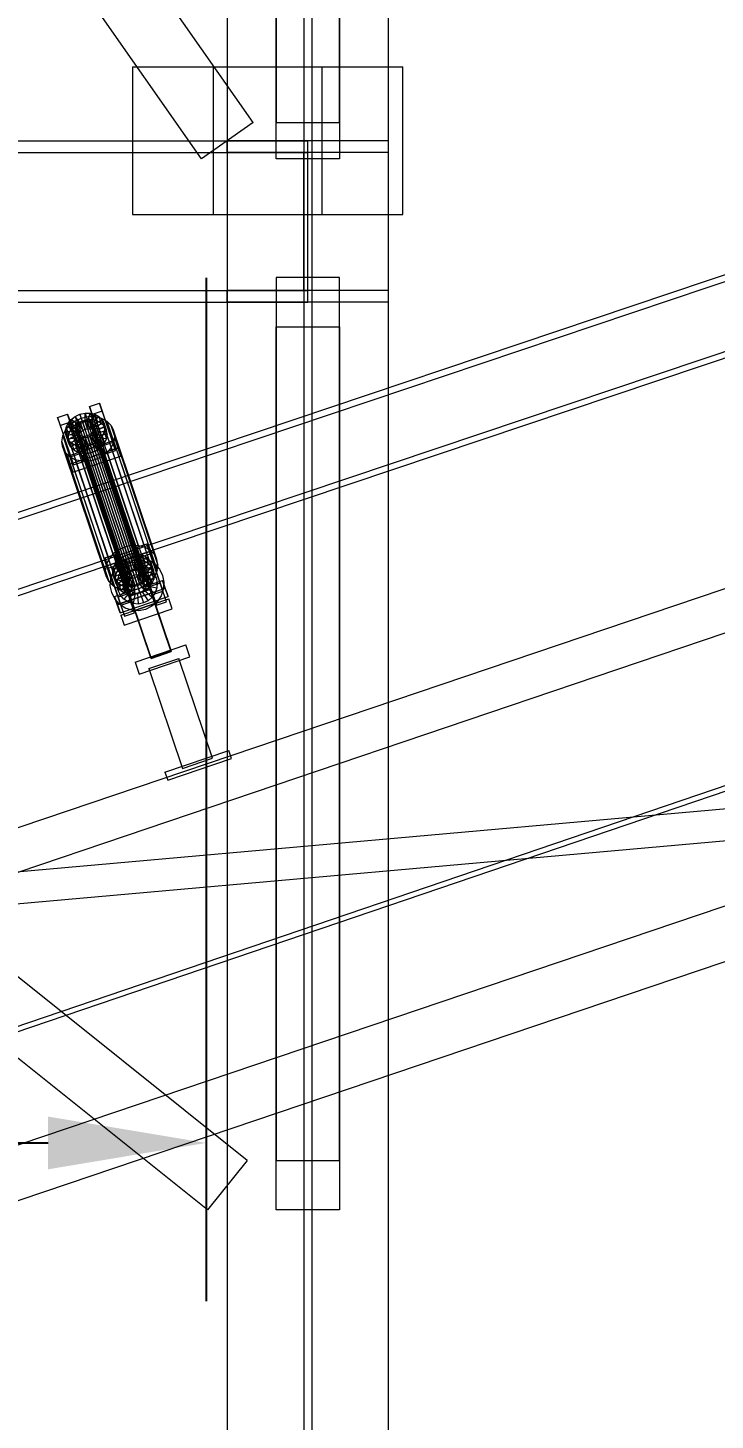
# Model space of a CAD drawing. Header units: millimetres. Extents: x -1970 to 34302, y -65268 to 6837.
# Drawn here: x 3630 to 4282, y 437 to 1757 of the extents above; entities that cross this region are included whole.
import ezdxf

# ---------------------------------------------------------------- set-up
doc = ezdxf.new("R2010")
doc.units = ezdxf.units.MM
for name, color, linetype, lineweight in [('COTAS_O', 1, 'Continuous', 0), ('COTAS_P', 1, 'Continuous', 0), ('lateral_C01', 7, 'Continuous', 0), ('lateral_tolva', 7, 'Continuous', 0)]:
    doc.layers.add(name, color=color, linetype=linetype, lineweight=lineweight)
doc.dimstyles.new('R19_100', dxfattribs={"dimtxt": 250, "dimasz": 150, "dimexe": 150, "dimexo": 80, "dimgap": 100, "dimtad": 1, "dimtih": 1, "dimtoh": 1, "dimdsep": 46, "dimcen": 0.09, "dimadec": 0, "dimazin": 0, "dimtfac": 1, "dimtdec": 4, "dimtofl": 0, "dimtmove": 0, "dimatfit": 3, "dimfxl": 1, "dimtolj": 1, "dimtzin": 0, "dimarcsym": 0})

# ---------------------------------------------------------------- blocks, each defined once
blk = doc.blocks.new('*D0')
at = {"layer": 'COTAS_P', "color": 0, "lineweight": -2, "transparency": 16777216}
for p, q in [((10918.9, 3565.8), (10608.3, 4484.8)), ((1803.3, 1350.6), (10514.3, 4294.7)), ((1923.7, 525.8), (1613.2, 1444.7))]:
    blk.add_line(p, q, dxfattribs=at)
at = {"layer": 'COTAS_P', "color": 0, "transparency": 16777216}
for points in [[(10506.3, 4318.3), (10522.3, 4271), (10656.4, 4342.7)], [(1795.3, 1374.3), (1811.3, 1327), (1661.2, 1302.6)]]:
    blk.add_solid(points, dxfattribs=at)
at = {"layer": 'Defpoints', "color": 0, "transparency": 16777216}
for p in [(10656.4, 4342.7), (10944.5, 3490.1), (1949.4, 450)]:
    blk.add_point(p, dxfattribs=at)
blk = doc.blocks.new('*D12')
at = {"layer": 'COTAS_O', "color": 0, "lineweight": -2, "transparency": 16777216}
for p, q in [((349.2, 1520), (349.2, 550)), ((3799.2, 1520), (3799.2, 550)), ((499.2, 700), (3649.2, 700))]:
    blk.add_line(p, q, dxfattribs=at)
at = {"layer": 'COTAS_O', "color": 0, "transparency": 16777216}
for points in [[(499.2, 725), (499.2, 675), (349.2, 700)], [(3649.2, 725), (3649.2, 675), (3799.2, 700)]]:
    blk.add_solid(points, dxfattribs=at)
at = {"layer": 'Defpoints', "color": 0, "transparency": 16777216}
for p in [(349.2, 1600), (3799.2, 1600), (3799.2, 700)]:
    blk.add_point(p, dxfattribs=at)

msp = doc.modelspace()

# ---------------------------------------------------------------- linework, layer by layer
at = {"layer": 'lateral_C01'}
for p, q in [((2012.494, 264.236), (11002.451, 3319.63)), ((2014.103, 259.502), (11004.06, 3314.896)), ((4630.585, 1636.992), (3701.638, 1324.805)), ((3703.55, 1319.118), (4632.496, 1631.305)), ((3723.564, 1259.562), (4652.511, 1571.749)), ((4654.422, 1566.061), (3725.476, 1253.875)), ((3688.606, 1397.966), (3698.079, 1401.168)), ((3698.079, 1401.168), (3700.637, 1393.556)), ((3710.699, 1363.929), (3698.079, 1401.168)), ((3658.29, 1387.72), (3667.764, 1390.922)), ((3660.848, 1380.108), (3658.29, 1387.72)), ((3658.29, 1387.72), (3670.91, 1350.481)), ((3667.764, 1390.922), (3670.322, 1383.31)), ((3680.384, 1353.683), (3667.764, 1390.922)), ((3671.088, 1385.78), (3674.93, 1388.72)), ((3674.659, 1384.287), (3680.66, 1387.063)), ((3674.93, 1388.72), (3679.419, 1390.797)), ((3679.922, 1382.055), (3674.93, 1388.72)), ((3674.93, 1388.72), (3677.123, 1382.196)), ((3679.419, 1390.797), (3684.248, 1391.869)), ((3682.048, 1383.039), (3679.419, 1390.797)), ((3679.419, 1390.797), (3681.612, 1384.273)), ((3680.66, 1387.063), (3687.115, 1388.496)), ((3680.66, 1387.063), (3721.771, 1264.732)), ((3684.336, 1383.547), (3684.248, 1391.869)), ((3684.248, 1391.869), (3689.088, 1391.864)), ((3684.248, 1391.869), (3686.44, 1385.345)), ((3686.628, 1383.544), (3689.088, 1391.864)), ((3687.115, 1388.496), (3693.586, 1388.489)), ((3687.115, 1388.496), (3728.227, 1266.165)), ((3691.164, 1390.354), (3688.606, 1397.966)), ((3688.606, 1397.966), (3701.226, 1360.727)), ((3688.77, 1383.031), (3693.61, 1390.781)), ((3689.088, 1391.864), (3693.61, 1390.781)), ((3689.088, 1391.864), (3691.281, 1385.339)), ((3690.615, 1382.043), (3697.505, 1388.695)), ((3700.637, 1393.556), (3691.164, 1390.354)), ((3703.784, 1353.115), (3691.164, 1390.354)), ((3693.586, 1388.489), (3699.631, 1387.042)), ((3693.586, 1388.489), (3734.697, 1266.158)), ((3693.61, 1390.781), (3697.505, 1388.695)), ((3693.61, 1390.781), (3695.803, 1384.257)), ((3697.505, 1388.695), (3700.508, 1385.748)), ((3697.505, 1388.695), (3699.698, 1382.171)), ((3699.631, 1387.042), (3704.838, 1384.253)), ((3699.631, 1387.042), (3740.742, 1264.71)), ((3700.637, 1393.556), (3713.257, 1356.317)), ((3670.322, 1383.31), (3660.848, 1380.108)), ((3673.468, 1342.87), (3660.848, 1380.108)), ((3663.16, 1370.167), (3665.601, 1375.541)), ((3665.601, 1375.541), (3669.523, 1380.357)), ((3665.601, 1375.541), (3706.712, 1253.209)), ((3665.735, 1373.996), (3666.328, 1378.158)), ((3675.566, 1375.08), (3665.735, 1373.996)), ((3665.735, 1373.996), (3667.928, 1367.471)), ((3666.415, 1369.973), (3665.735, 1373.996)), ((3666.328, 1378.158), (3668.154, 1382.178)), ((3675.847, 1377.052), (3666.328, 1378.158)), ((3666.328, 1378.158), (3668.521, 1371.634)), ((3675.888, 1373.175), (3666.415, 1369.973)), ((3668.154, 1382.178), (3671.088, 1385.78)), ((3676.712, 1378.956), (3668.154, 1382.178)), ((3668.154, 1382.178), (3670.347, 1375.654)), ((3670.347, 1375.654), (3668.521, 1371.634)), ((3669.523, 1380.357), (3674.659, 1384.287)), ((3669.523, 1380.357), (3710.634, 1258.025)), ((3670.322, 1383.31), (3682.942, 1346.071)), ((3673.281, 1379.256), (3670.347, 1375.654)), ((3670.347, 1375.654), (3678.905, 1372.432)), ((3678.102, 1380.663), (3671.088, 1385.78)), ((3671.088, 1385.78), (3673.281, 1379.256)), ((3677.123, 1382.196), (3673.281, 1379.256)), ((3673.281, 1379.256), (3680.295, 1374.138)), ((3674.659, 1384.287), (3715.771, 1261.955)), ((3675.201, 1376.168), (3675.482, 1378.14)), ((3675.523, 1374.262), (3675.201, 1376.168)), ((3675.201, 1376.168), (3722.89, 1234.263)), ((3675.482, 1378.14), (3676.347, 1380.044)), ((3675.482, 1378.14), (3723.171, 1236.235)), ((3676.426, 1372.553), (3675.523, 1374.262)), ((3675.523, 1374.262), (3723.212, 1232.358)), ((3675.847, 1377.052), (3675.566, 1375.08)), ((3677.759, 1368.556), (3675.566, 1375.08)), ((3675.566, 1375.08), (3675.888, 1373.175)), ((3676.712, 1378.956), (3675.847, 1377.052)), ((3678.04, 1370.528), (3675.847, 1377.052)), ((3678.081, 1366.651), (3675.888, 1373.175)), ((3675.888, 1373.175), (3676.791, 1371.466)), ((3676.347, 1380.044), (3677.737, 1381.75)), ((3676.347, 1380.044), (3724.036, 1238.139)), ((3678.102, 1380.663), (3676.712, 1378.956)), ((3678.905, 1372.432), (3676.712, 1378.956)), ((3681.612, 1384.273), (3677.123, 1382.196)), ((3677.123, 1382.196), (3682.115, 1375.531)), ((3677.737, 1381.75), (3679.557, 1383.142)), ((3677.737, 1381.75), (3725.426, 1239.846)), ((3679.922, 1382.055), (3678.102, 1380.663)), ((3680.295, 1374.138), (3678.102, 1380.663)), ((3678.905, 1372.432), (3680.295, 1374.138)), ((3679.557, 1383.142), (3681.683, 1384.126)), ((3679.557, 1383.142), (3727.246, 1241.238)), ((3682.048, 1383.039), (3679.922, 1382.055)), ((3682.115, 1375.531), (3679.922, 1382.055)), ((3680.295, 1374.138), (3682.115, 1375.531)), ((3686.44, 1385.345), (3681.612, 1384.273)), ((3681.612, 1384.273), (3684.241, 1376.514)), ((3681.683, 1384.126), (3683.97, 1384.634)), ((3681.683, 1384.126), (3729.372, 1242.222)), ((3684.336, 1383.547), (3682.048, 1383.039)), ((3684.241, 1376.514), (3682.048, 1383.039)), ((3682.115, 1375.531), (3684.241, 1376.514)), ((3683.97, 1384.634), (3686.263, 1384.632)), ((3683.97, 1384.634), (3731.659, 1242.73)), ((3684.241, 1376.514), (3686.528, 1377.022)), ((3686.628, 1383.544), (3684.336, 1383.547)), ((3686.528, 1377.022), (3684.336, 1383.547)), ((3686.263, 1384.632), (3688.405, 1384.119)), ((3686.263, 1384.632), (3733.952, 1242.727)), ((3691.281, 1385.339), (3686.44, 1385.345)), ((3686.44, 1385.345), (3686.528, 1377.022)), ((3686.528, 1377.022), (3688.821, 1377.02)), ((3688.77, 1383.031), (3686.628, 1383.544)), ((3688.821, 1377.02), (3686.628, 1383.544)), ((3688.405, 1384.119), (3690.25, 1383.131)), ((3688.405, 1384.119), (3736.094, 1242.214)), ((3690.615, 1382.043), (3688.77, 1383.031)), ((3690.963, 1376.507), (3688.77, 1383.031)), ((3691.281, 1385.339), (3688.821, 1377.02)), ((3688.821, 1377.02), (3690.963, 1376.507)), ((3690.25, 1383.131), (3691.672, 1381.734)), ((3690.25, 1383.131), (3737.939, 1241.226)), ((3691.751, 1374.244), (3690.361, 1372.538)), ((3692.038, 1380.647), (3690.615, 1382.043)), ((3692.808, 1375.519), (3690.615, 1382.043)), ((3690.727, 1371.45), (3692.117, 1373.157)), ((3695.803, 1384.257), (3690.963, 1376.507)), ((3690.963, 1376.507), (3692.808, 1375.519)), ((3695.803, 1384.257), (3691.281, 1385.339)), ((3691.672, 1381.734), (3692.575, 1380.025)), ((3691.672, 1381.734), (3739.361, 1239.83)), ((3692.616, 1376.148), (3691.751, 1374.244)), ((3691.751, 1374.244), (3739.44, 1232.34)), ((3692.038, 1380.647), (3700.508, 1385.748)), ((3692.941, 1378.938), (3692.038, 1380.647)), ((3694.23, 1374.123), (3692.038, 1380.647)), ((3692.117, 1373.157), (3692.982, 1375.061)), ((3692.117, 1373.157), (3700.675, 1369.935)), ((3694.309, 1366.632), (3692.117, 1373.157)), ((3692.575, 1380.025), (3692.897, 1378.12)), ((3740.264, 1238.121), (3692.575, 1380.025)), ((3692.897, 1378.12), (3692.616, 1376.148)), ((3692.616, 1376.148), (3740.305, 1234.244)), ((3699.698, 1382.171), (3692.808, 1375.519)), ((3692.808, 1375.519), (3694.23, 1374.123)), ((3692.897, 1378.12), (3740.586, 1236.216)), ((3702.414, 1382.14), (3692.941, 1378.938)), ((3692.941, 1378.938), (3695.133, 1372.414)), ((3693.263, 1377.033), (3692.941, 1378.938)), ((3692.982, 1375.061), (3693.263, 1377.033)), ((3692.982, 1375.061), (3702.5, 1373.955)), ((3695.174, 1368.537), (3692.982, 1375.061)), ((3693.263, 1377.033), (3703.094, 1378.117)), ((3695.455, 1370.508), (3693.263, 1377.033)), ((3702.701, 1379.223), (3694.23, 1374.123)), ((3694.23, 1374.123), (3695.133, 1372.414)), ((3695.133, 1372.414), (3704.607, 1375.615)), ((3699.698, 1382.171), (3695.803, 1384.257)), ((3702.701, 1379.223), (3699.698, 1382.171)), ((3700.508, 1385.748), (3702.414, 1382.14)), ((3700.508, 1385.748), (3702.701, 1379.223)), ((3702.5, 1373.955), (3700.675, 1369.935)), ((3704.607, 1375.615), (3702.414, 1382.14)), ((3702.414, 1382.14), (3703.094, 1378.117)), ((3703.094, 1378.117), (3702.5, 1373.955)), ((3702.5, 1373.955), (3704.693, 1367.43)), ((3704.607, 1375.615), (3702.701, 1379.223)), ((3703.094, 1378.117), (3705.286, 1371.593)), ((3705.286, 1371.593), (3704.607, 1375.615)), ((3704.838, 1384.253), (3708.852, 1380.313)), ((3704.838, 1384.253), (3745.949, 1261.922)), ((3708.852, 1380.313), (3711.401, 1375.49)), ((3708.852, 1380.313), (3749.964, 1257.981)), ((3711.401, 1375.49), (3712.309, 1370.113)), ((3752.512, 1253.158), (3711.401, 1375.49)), ((3662.367, 1364.602), (3663.16, 1370.167)), ((3663.275, 1359.225), (3662.367, 1364.602)), ((3662.367, 1364.602), (3703.478, 1242.271)), ((3663.16, 1370.167), (3704.271, 1247.836)), ((3666.415, 1369.973), (3668.607, 1363.449)), ((3668.321, 1366.365), (3666.415, 1369.973)), ((3667.542, 1351.072), (3713.016, 1366.441)), ((3668.521, 1371.634), (3667.928, 1367.471)), ((3667.928, 1367.471), (3677.759, 1368.556)), ((3667.928, 1367.471), (3668.607, 1363.449)), ((3676.791, 1371.466), (3668.321, 1366.365)), ((3668.321, 1366.365), (3670.514, 1359.841)), ((3671.324, 1363.418), (3668.321, 1366.365)), ((3668.521, 1371.634), (3678.04, 1370.528)), ((3668.607, 1363.449), (3678.081, 1366.651)), ((3668.607, 1363.449), (3670.514, 1359.841)), ((3670.514, 1359.841), (3678.984, 1364.942)), ((3670.514, 1359.841), (3673.517, 1356.894)), ((3678.214, 1370.07), (3671.324, 1363.418)), ((3671.324, 1363.418), (3673.517, 1356.894)), ((3675.219, 1361.332), (3671.324, 1363.418)), ((3673.517, 1356.894), (3680.406, 1363.545)), ((3680.059, 1369.082), (3675.219, 1361.332)), ((3675.219, 1361.332), (3677.412, 1354.808)), ((3679.741, 1360.249), (3675.219, 1361.332)), ((3677.848, 1371.157), (3676.426, 1372.553)), ((3676.426, 1372.553), (3724.115, 1230.649)), ((3678.984, 1364.942), (3676.791, 1371.466)), ((3676.791, 1371.466), (3678.214, 1370.07)), ((3677.412, 1354.808), (3682.251, 1362.557)), ((3677.759, 1368.556), (3678.04, 1370.528)), ((3678.081, 1366.651), (3677.759, 1368.556)), ((3679.693, 1370.169), (3677.848, 1371.157)), ((3677.848, 1371.157), (3725.537, 1229.253)), ((3678.04, 1370.528), (3678.905, 1372.432)), ((3678.984, 1364.942), (3678.081, 1366.651)), ((3680.406, 1363.545), (3678.214, 1370.07)), ((3678.214, 1370.07), (3680.059, 1369.082)), ((3680.406, 1363.545), (3678.984, 1364.942)), ((3681.835, 1369.656), (3679.693, 1370.169)), ((3679.693, 1370.169), (3727.382, 1228.265)), ((3682.201, 1368.569), (3679.741, 1360.249)), ((3679.741, 1360.249), (3681.933, 1353.725)), ((3684.581, 1360.244), (3679.741, 1360.249)), ((3682.251, 1362.557), (3680.059, 1369.082)), ((3680.059, 1369.082), (3682.201, 1368.569)), ((3682.251, 1362.557), (3680.406, 1363.545)), ((3684.128, 1369.654), (3681.835, 1369.656)), ((3681.835, 1369.656), (3729.524, 1227.752)), ((3681.933, 1353.725), (3684.393, 1362.045)), ((3684.393, 1362.045), (3682.201, 1368.569)), ((3682.201, 1368.569), (3684.493, 1368.566)), ((3684.393, 1362.045), (3682.251, 1362.557)), ((3686.415, 1370.162), (3684.128, 1369.654)), ((3684.128, 1369.654), (3731.817, 1227.749)), ((3686.686, 1362.042), (3684.393, 1362.045)), ((3684.493, 1368.566), (3686.781, 1369.074)), ((3684.493, 1368.566), (3684.581, 1360.244)), ((3686.686, 1362.042), (3684.493, 1368.566)), ((3689.41, 1361.316), (3684.581, 1360.244)), ((3684.581, 1360.244), (3686.774, 1353.72)), ((3688.541, 1371.145), (3686.415, 1370.162)), ((3686.415, 1370.162), (3734.104, 1228.257)), ((3688.973, 1362.55), (3686.686, 1362.042)), ((3686.774, 1353.72), (3686.686, 1362.042)), ((3686.781, 1369.074), (3688.907, 1370.058)), ((3686.781, 1369.074), (3689.41, 1361.316)), ((3688.973, 1362.55), (3686.781, 1369.074)), ((3690.361, 1372.538), (3688.541, 1371.145)), ((3688.541, 1371.145), (3736.231, 1229.241)), ((3688.907, 1370.058), (3690.727, 1371.45)), ((3688.907, 1370.058), (3693.898, 1363.393)), ((3691.099, 1363.534), (3688.907, 1370.058)), ((3691.099, 1363.534), (3688.973, 1362.55)), ((3691.603, 1354.792), (3688.973, 1362.55)), ((3693.898, 1363.393), (3689.41, 1361.316)), ((3689.41, 1361.316), (3691.603, 1354.792)), ((3690.361, 1372.538), (3738.051, 1230.633)), ((3690.727, 1371.45), (3697.741, 1366.333)), ((3692.919, 1364.926), (3690.727, 1371.45)), ((3692.919, 1364.926), (3691.099, 1363.534)), ((3696.091, 1356.868), (3691.099, 1363.534)), ((3694.309, 1366.632), (3692.919, 1364.926)), ((3699.933, 1359.808), (3692.919, 1364.926)), ((3697.741, 1366.333), (3693.898, 1363.393)), ((3693.898, 1363.393), (3696.091, 1356.868)), ((3695.174, 1368.537), (3694.309, 1366.632)), ((3702.867, 1363.411), (3694.309, 1366.632)), ((3695.133, 1372.414), (3695.455, 1370.508)), ((3695.455, 1370.508), (3695.174, 1368.537)), ((3704.693, 1367.43), (3695.174, 1368.537)), ((3705.286, 1371.593), (3695.455, 1370.508)), ((3696.091, 1356.868), (3699.933, 1359.808)), ((3700.675, 1369.935), (3697.741, 1366.333)), ((3697.741, 1366.333), (3699.933, 1359.808)), ((3699.933, 1359.808), (3702.867, 1363.411)), ((3700.675, 1369.935), (3702.867, 1363.411)), ((3710.699, 1363.929), (3701.226, 1360.727)), ((3701.226, 1360.727), (3703.784, 1353.115)), ((3702.867, 1363.411), (3704.693, 1367.43)), ((3704.693, 1367.43), (3705.286, 1371.593)), ((3711.516, 1364.547), (3709.075, 1359.174)), ((3713.257, 1356.317), (3710.699, 1363.929)), ((3712.309, 1370.113), (3711.516, 1364.547)), ((3711.516, 1364.547), (3752.627, 1242.216)), ((3712.309, 1370.113), (3753.421, 1247.781)), ((3713.016, 1366.441), (3715.574, 1358.829)), ((3715.645, 1358.683), (3713.016, 1366.441)), ((3665.823, 1354.402), (3663.275, 1359.225)), ((3663.275, 1359.225), (3704.386, 1236.894)), ((3669.838, 1350.462), (3665.823, 1354.402)), ((3665.823, 1354.402), (3706.935, 1232.07)), ((3670.1, 1343.461), (3667.542, 1351.072)), ((3667.542, 1351.072), (3670.172, 1343.314)), ((3675.045, 1347.673), (3669.838, 1350.462)), ((3669.838, 1350.462), (3710.949, 1228.13)), ((3715.574, 1358.829), (3670.1, 1343.461)), ((3715.645, 1358.683), (3670.172, 1343.314)), ((3680.384, 1353.683), (3670.91, 1350.481)), ((3670.91, 1350.481), (3673.468, 1342.87)), ((3672.73, 1335.702), (3718.203, 1351.071)), ((3673.517, 1356.894), (3677.412, 1354.808)), ((3681.09, 1346.226), (3675.045, 1347.673)), ((3675.045, 1347.673), (3716.156, 1225.342)), ((3677.412, 1354.808), (3681.933, 1353.725)), ((3682.942, 1346.071), (3680.384, 1353.683)), ((3687.561, 1346.218), (3681.09, 1346.226)), ((3681.09, 1346.226), (3722.201, 1223.894)), ((3681.933, 1353.725), (3686.774, 1353.72)), ((3682.044, 1351.869), (3700.991, 1358.273)), ((3682.125, 1351.628), (3682.044, 1351.869)), ((3746.919, 1159.922), (3682.044, 1351.869)), ((3701.072, 1358.032), (3682.125, 1351.628)), ((3747.001, 1159.68), (3682.125, 1351.628)), ((3686.774, 1353.72), (3691.603, 1354.792)), ((3694.016, 1347.652), (3687.561, 1346.218)), ((3687.561, 1346.218), (3728.672, 1223.887)), ((3691.603, 1354.792), (3696.091, 1356.868)), ((3700.017, 1350.428), (3694.016, 1347.652)), ((3694.016, 1347.652), (3735.127, 1225.32)), ((3705.153, 1354.358), (3700.017, 1350.428)), ((3700.017, 1350.428), (3741.128, 1228.097)), ((3700.991, 1358.273), (3701.072, 1358.032)), ((3765.866, 1166.325), (3700.991, 1358.273)), ((3701.072, 1358.032), (3765.948, 1166.084)), ((3703.784, 1353.115), (3713.257, 1356.317)), ((3709.075, 1359.174), (3705.153, 1354.358)), ((3705.153, 1354.358), (3746.264, 1232.027)), ((3709.075, 1359.174), (3750.187, 1236.842)), ((3715.574, 1358.829), (3718.203, 1351.071)), ((3718.203, 1351.071), (3715.645, 1358.683)), ((3672.73, 1335.702), (3670.1, 1343.461)), ((3670.172, 1343.314), (3672.73, 1335.702)), ((3673.468, 1342.87), (3682.942, 1346.071)), ((3701.638, 1324.805), (2772.691, 1012.619)), ((3469.935, 948.069), (4606.765, 1332.278)), ((3723.564, 1259.562), (3701.638, 1324.805)), ((3701.638, 1324.805), (3703.55, 1319.118)), ((2774.603, 1006.931), (3703.55, 1319.118)), ((3703.55, 1319.118), (3725.476, 1253.875)), ((3482.742, 910.174), (4619.572, 1294.384)), ((3733.371, 1264.76), (3742.845, 1267.962)), ((3742.845, 1267.962), (3745.403, 1260.35)), ((3755.465, 1230.723), (3742.845, 1267.962)), ((2794.617, 947.375), (3723.564, 1259.562)), ((3725.476, 1253.875), (2796.529, 941.688)), ((3703.056, 1254.515), (3712.529, 1257.717)), ((3705.614, 1246.903), (3703.056, 1254.515)), ((3703.056, 1254.515), (3715.676, 1217.276)), ((3710.634, 1258.025), (3706.712, 1253.209)), ((3715.771, 1261.955), (3710.634, 1258.025)), ((3712.529, 1257.717), (3715.087, 1250.105)), ((3725.15, 1220.478), (3712.529, 1257.717)), ((3721.771, 1264.732), (3715.771, 1261.955)), ((3715.854, 1252.575), (3719.696, 1255.515)), ((3719.525, 1250.95), (3725.476, 1253.875)), ((3719.696, 1255.515), (3724.185, 1257.592)), ((3724.688, 1248.85), (3719.696, 1255.515)), ((3719.696, 1255.515), (3721.889, 1248.991)), ((3728.227, 1266.165), (3721.771, 1264.732)), ((3724.185, 1257.592), (3729.014, 1258.664)), ((3726.814, 1249.834), (3724.185, 1257.592)), ((3724.185, 1257.592), (3726.377, 1251.067)), ((3725.476, 1253.875), (3731.981, 1255.159)), ((3734.697, 1266.158), (3728.227, 1266.165)), ((3729.101, 1250.341), (3729.014, 1258.664)), ((3729.014, 1258.664), (3733.854, 1258.658)), ((3729.014, 1258.664), (3731.206, 1252.139)), ((3731.394, 1250.339), (3733.854, 1258.658)), ((3731.981, 1255.159), (3738.597, 1254.717)), ((3735.929, 1257.149), (3733.371, 1264.76)), ((3733.371, 1264.76), (3745.991, 1227.522)), ((3733.536, 1249.826), (3738.376, 1257.576)), ((3733.854, 1258.658), (3738.376, 1257.576)), ((3733.854, 1258.658), (3736.046, 1252.134)), ((3740.742, 1264.71), (3734.697, 1266.158)), ((3735.381, 1248.838), (3742.271, 1255.49)), ((3745.403, 1260.35), (3735.929, 1257.149)), ((3748.549, 1219.91), (3735.929, 1257.149)), ((3736.665, 1255.123), (3746.139, 1258.325)), ((3736.665, 1255.123), (3752.033, 1209.65)), ((3738.376, 1257.576), (3742.271, 1255.49)), ((3738.376, 1257.576), (3740.568, 1251.051)), ((3738.597, 1254.717), (3744.873, 1252.577)), ((3745.949, 1261.922), (3740.742, 1264.71)), ((3742.271, 1255.49), (3745.274, 1252.542)), ((3742.271, 1255.49), (3744.463, 1248.965)), ((3745.403, 1260.35), (3758.023, 1223.112)), ((3749.964, 1257.981), (3745.949, 1261.922)), ((3761.507, 1212.851), (3746.139, 1258.325)), ((3752.512, 1253.158), (3749.964, 1257.981)), ((3704.271, 1247.836), (3703.478, 1242.271)), ((3703.478, 1242.271), (3704.386, 1236.894)), ((3706.712, 1253.209), (3704.271, 1247.836)), ((3715.087, 1250.105), (3705.614, 1246.903)), ((3718.234, 1209.664), (3705.614, 1246.903)), ((3706.349, 1244.877), (3715.823, 1248.079)), ((3706.349, 1244.877), (3721.718, 1199.404)), ((3708.703, 1234.8), (3710.842, 1241.076)), ((3710.501, 1240.79), (3711.094, 1244.953)), ((3720.332, 1241.875), (3710.501, 1240.79)), ((3710.501, 1240.79), (3712.693, 1234.266)), ((3711.18, 1236.768), (3710.501, 1240.79)), ((3710.842, 1241.076), (3714.534, 1246.585)), ((3711.094, 1244.953), (3712.92, 1248.973)), ((3720.613, 1243.847), (3711.094, 1244.953)), ((3711.094, 1244.953), (3713.287, 1238.429)), ((3712.92, 1248.973), (3715.854, 1252.575)), ((3721.478, 1245.751), (3712.92, 1248.973)), ((3712.92, 1248.973), (3715.113, 1242.448)), ((3715.113, 1242.448), (3713.287, 1238.429)), ((3714.534, 1246.585), (3719.525, 1250.95)), ((3715.087, 1250.105), (3727.708, 1212.866)), ((3718.047, 1246.051), (3715.113, 1242.448)), ((3715.113, 1242.448), (3723.671, 1239.227)), ((3731.191, 1202.606), (3715.823, 1248.079)), ((3722.868, 1247.457), (3715.854, 1252.575)), ((3715.854, 1252.575), (3718.047, 1246.051)), ((3716.579, 1238.238), (3719.34, 1242.358)), ((3721.889, 1248.991), (3718.047, 1246.051)), ((3718.047, 1246.051), (3725.06, 1240.933)), ((3719.34, 1242.358), (3723.073, 1245.624)), ((3726.849, 1235.755), (3719.34, 1242.358)), ((3720.613, 1243.847), (3720.332, 1241.875)), ((3722.525, 1235.351), (3720.332, 1241.875)), ((3720.332, 1241.875), (3720.654, 1239.97)), ((3721.478, 1245.751), (3720.613, 1243.847)), ((3722.806, 1237.322), (3720.613, 1243.847)), ((3722.868, 1247.457), (3721.478, 1245.751)), ((3723.671, 1239.227), (3721.478, 1245.751)), ((3726.377, 1251.067), (3721.889, 1248.991)), ((3721.889, 1248.991), (3726.88, 1242.325)), ((3724.688, 1248.85), (3722.868, 1247.457)), ((3725.06, 1240.933), (3722.868, 1247.457)), ((3723.073, 1245.624), (3727.525, 1247.811)), ((3728.618, 1237.302), (3723.073, 1245.624)), ((3723.671, 1239.227), (3725.06, 1240.933)), ((3726.814, 1249.834), (3724.688, 1248.85)), ((3726.88, 1242.325), (3724.688, 1248.85)), ((3725.06, 1240.933), (3726.88, 1242.325)), ((3727.246, 1241.238), (3725.426, 1239.846)), ((3731.206, 1252.139), (3726.377, 1251.067)), ((3726.377, 1251.067), (3729.006, 1243.309)), ((3729.101, 1250.341), (3726.814, 1249.834)), ((3729.006, 1243.309), (3726.814, 1249.834)), ((3726.88, 1242.325), (3729.006, 1243.309)), ((3729.372, 1242.222), (3727.246, 1241.238)), ((3727.525, 1247.811), (3732.391, 1248.773)), ((3730.726, 1238.338), (3727.525, 1247.811)), ((3729.006, 1243.309), (3731.294, 1243.817)), ((3731.394, 1250.339), (3729.101, 1250.341)), ((3731.294, 1243.817), (3729.101, 1250.341)), ((3731.659, 1242.73), (3729.372, 1242.222)), ((3736.046, 1252.134), (3731.206, 1252.139)), ((3731.206, 1252.139), (3731.294, 1243.817)), ((3731.294, 1243.817), (3733.587, 1243.814)), ((3733.536, 1249.826), (3731.394, 1250.339)), ((3733.587, 1243.814), (3731.394, 1250.339)), ((3733.952, 1242.727), (3731.659, 1242.73)), ((3733.031, 1238.793), (3732.391, 1248.773)), ((3732.391, 1248.773), (3737.34, 1248.442)), ((3735.381, 1248.838), (3733.536, 1249.826)), ((3735.728, 1243.302), (3733.536, 1249.826)), ((3736.046, 1252.134), (3733.587, 1243.814)), ((3733.587, 1243.814), (3735.728, 1243.302)), ((3736.094, 1242.214), (3733.952, 1242.727)), ((3735.376, 1238.636), (3737.34, 1248.442)), ((3736.803, 1247.442), (3735.381, 1248.838)), ((3737.574, 1242.314), (3735.381, 1248.838)), ((3740.568, 1251.051), (3735.728, 1243.302)), ((3735.728, 1243.302), (3737.574, 1242.314)), ((3740.568, 1251.051), (3736.046, 1252.134)), ((3737.939, 1241.226), (3736.094, 1242.214)), ((3736.803, 1247.442), (3745.274, 1252.542)), ((3737.706, 1245.733), (3736.803, 1247.442)), ((3738.996, 1240.917), (3736.803, 1247.442)), ((3736.882, 1239.952), (3737.747, 1241.856)), ((3737.34, 1248.442), (3742.034, 1246.841)), ((3744.463, 1248.965), (3737.574, 1242.314)), ((3737.574, 1242.314), (3738.996, 1240.917)), ((3737.599, 1237.878), (3742.034, 1246.841)), ((3747.18, 1248.935), (3737.706, 1245.733)), ((3737.706, 1245.733), (3739.899, 1239.208)), ((3738.028, 1243.827), (3737.706, 1245.733)), ((3737.747, 1241.856), (3738.028, 1243.827)), ((3737.747, 1241.856), (3747.266, 1240.749)), ((3739.94, 1235.331), (3737.747, 1241.856)), ((3739.361, 1239.83), (3737.939, 1241.226)), ((3738.028, 1243.827), (3747.86, 1244.912)), ((3740.221, 1237.303), (3738.028, 1243.827)), ((3747.466, 1246.018), (3738.996, 1240.917)), ((3738.996, 1240.917), (3739.899, 1239.208)), ((3739.551, 1236.57), (3746.155, 1244.08)), ((3739.899, 1239.208), (3749.373, 1242.41)), ((3744.463, 1248.965), (3740.568, 1251.051)), ((3742.034, 1246.841), (3746.155, 1244.08)), ((3747.466, 1246.018), (3744.463, 1248.965)), ((3744.873, 1252.577), (3750.381, 1248.886)), ((3745.274, 1252.542), (3747.18, 1248.935)), ((3745.274, 1252.542), (3747.466, 1246.018)), ((3747.266, 1240.749), (3745.44, 1236.73)), ((3746.155, 1244.08), (3749.42, 1240.346)), ((3749.373, 1242.41), (3747.18, 1248.935)), ((3747.18, 1248.935), (3747.86, 1244.912)), ((3747.86, 1244.912), (3747.266, 1240.749)), ((3747.266, 1240.749), (3749.459, 1234.225)), ((3749.373, 1242.41), (3747.466, 1246.018)), ((3747.86, 1244.912), (3750.052, 1238.388)), ((3750.052, 1238.388), (3749.373, 1242.41)), ((3750.187, 1236.842), (3752.627, 1242.216)), ((3750.381, 1248.886), (3754.746, 1243.895)), ((3753.421, 1247.781), (3752.512, 1253.158)), ((3752.627, 1242.216), (3753.421, 1247.781)), ((3754.746, 1243.895), (3757.671, 1237.944)), ((3704.386, 1236.894), (3706.935, 1232.07)), ((3706.935, 1232.07), (3710.949, 1228.13)), ((3708.26, 1228.184), (3708.703, 1234.8)), ((3709.545, 1221.679), (3708.26, 1228.184)), ((3710.949, 1228.13), (3716.156, 1225.342)), ((3720.654, 1239.97), (3711.18, 1236.768)), ((3711.18, 1236.768), (3713.373, 1230.244)), ((3713.087, 1233.16), (3711.18, 1236.768)), ((3712.308, 1217.867), (3757.781, 1233.235)), ((3713.287, 1238.429), (3712.693, 1234.266)), ((3712.693, 1234.266), (3722.525, 1235.351)), ((3712.693, 1234.266), (3713.373, 1230.244)), ((3721.557, 1238.261), (3713.087, 1233.16)), ((3713.087, 1233.16), (3715.279, 1226.636)), ((3716.09, 1230.213), (3713.087, 1233.16)), ((3713.287, 1238.429), (3722.806, 1237.322)), ((3713.373, 1230.244), (3722.847, 1233.445)), ((3713.373, 1230.244), (3715.279, 1226.636)), ((3714.647, 1228.594), (3714.978, 1233.543)), ((3724.627, 1229.235), (3714.647, 1228.594)), ((3715.608, 1223.728), (3714.647, 1228.594)), ((3714.978, 1233.543), (3716.579, 1238.238)), ((3724.783, 1231.579), (3714.978, 1233.543)), ((3715.279, 1226.636), (3723.75, 1231.736)), ((3722.979, 1236.865), (3716.09, 1230.213)), ((3716.09, 1230.213), (3718.282, 1223.688)), ((3719.985, 1228.127), (3716.09, 1230.213)), ((3725.541, 1233.803), (3716.579, 1238.238)), ((3718.282, 1223.688), (3725.172, 1230.34)), ((3724.824, 1235.876), (3719.985, 1228.127)), ((3719.985, 1228.127), (3722.177, 1221.602)), ((3724.506, 1227.044), (3719.985, 1228.127)), ((3722.847, 1233.445), (3720.654, 1239.97)), ((3720.654, 1239.97), (3721.557, 1238.261)), ((3723.75, 1231.736), (3721.557, 1238.261)), ((3721.557, 1238.261), (3722.979, 1236.865)), ((3722.177, 1221.602), (3727.017, 1229.352)), ((3722.525, 1235.351), (3722.806, 1237.322)), ((3722.847, 1233.445), (3722.525, 1235.351)), ((3722.806, 1237.322), (3723.671, 1239.227)), ((3723.75, 1231.736), (3722.847, 1233.445)), ((3723.171, 1236.235), (3722.89, 1234.263)), ((3722.89, 1234.263), (3723.212, 1232.358)), ((3725.172, 1230.34), (3722.979, 1236.865)), ((3722.979, 1236.865), (3724.824, 1235.876)), ((3724.036, 1238.139), (3723.171, 1236.235)), ((3723.212, 1232.358), (3724.115, 1230.649)), ((3725.172, 1230.34), (3723.75, 1231.736)), ((3725.426, 1239.846), (3724.036, 1238.139)), ((3724.115, 1230.649), (3725.537, 1229.253)), ((3726.966, 1235.364), (3724.506, 1227.044)), ((3724.627, 1229.235), (3724.783, 1231.579)), ((3725.082, 1226.93), (3724.627, 1229.235)), ((3724.783, 1231.579), (3725.541, 1233.803)), ((3727.017, 1229.352), (3724.824, 1235.876)), ((3724.824, 1235.876), (3726.966, 1235.364)), ((3727.017, 1229.352), (3725.172, 1230.34)), ((3725.537, 1229.253), (3727.382, 1228.265)), ((3725.541, 1233.803), (3726.849, 1235.755)), ((3726.699, 1220.52), (3729.159, 1228.839)), ((3726.849, 1235.755), (3728.618, 1237.302)), ((3729.159, 1228.839), (3726.966, 1235.364)), ((3726.966, 1235.364), (3729.259, 1235.361)), ((3729.159, 1228.839), (3727.017, 1229.352)), ((3727.382, 1228.265), (3729.524, 1227.752)), ((3728.618, 1237.302), (3730.726, 1238.338)), ((3731.452, 1228.837), (3729.159, 1228.839)), ((3729.259, 1235.361), (3731.546, 1235.869)), ((3729.259, 1235.361), (3729.347, 1227.039)), ((3731.452, 1228.837), (3729.259, 1235.361)), ((3734.176, 1228.111), (3729.347, 1227.039)), ((3729.524, 1227.752), (3731.817, 1227.749)), ((3730.726, 1238.338), (3733.031, 1238.793)), ((3733.739, 1229.345), (3731.452, 1228.837)), ((3731.539, 1220.514), (3731.452, 1228.837)), ((3731.546, 1235.869), (3733.673, 1236.853)), ((3731.546, 1235.869), (3734.176, 1228.111)), ((3733.739, 1229.345), (3731.546, 1235.869)), ((3731.817, 1227.749), (3734.104, 1228.257)), ((3733.031, 1238.793), (3735.376, 1238.636)), ((3733.673, 1236.853), (3735.493, 1238.245)), ((3733.673, 1236.853), (3738.664, 1230.188)), ((3735.865, 1230.328), (3733.673, 1236.853)), ((3735.865, 1230.328), (3733.739, 1229.345)), ((3736.368, 1221.586), (3733.739, 1229.345)), ((3734.104, 1228.257), (3736.231, 1229.241)), ((3738.664, 1230.188), (3734.176, 1228.111)), ((3734.176, 1228.111), (3736.368, 1221.586)), ((3735.127, 1225.32), (3741.128, 1228.097)), ((3735.376, 1238.636), (3737.599, 1237.878)), ((3735.493, 1238.245), (3736.882, 1239.952)), ((3735.493, 1238.245), (3742.506, 1233.127)), ((3737.685, 1231.721), (3735.493, 1238.245)), ((3737.685, 1231.721), (3735.865, 1230.328)), ((3740.857, 1223.663), (3735.865, 1230.328)), ((3736.231, 1229.241), (3738.051, 1230.633)), ((3736.882, 1239.952), (3745.44, 1236.73)), ((3739.075, 1233.427), (3736.882, 1239.952)), ((3737.599, 1237.878), (3739.551, 1236.57)), ((3739.075, 1233.427), (3737.685, 1231.721)), ((3744.699, 1226.603), (3737.685, 1231.721)), ((3738.051, 1230.633), (3739.44, 1232.34)), ((3742.506, 1233.127), (3738.664, 1230.188)), ((3738.664, 1230.188), (3740.857, 1223.663)), ((3739.94, 1235.331), (3739.075, 1233.427)), ((3747.633, 1230.205), (3739.075, 1233.427)), ((3740.264, 1238.121), (3739.361, 1239.83)), ((3739.44, 1232.34), (3740.305, 1234.244)), ((3739.551, 1236.57), (3741.098, 1234.802)), ((3739.899, 1239.208), (3740.221, 1237.303)), ((3740.221, 1237.303), (3739.94, 1235.331)), ((3749.459, 1234.225), (3739.94, 1235.331)), ((3750.052, 1238.388), (3740.221, 1237.303)), ((3740.586, 1236.216), (3740.264, 1238.121)), ((3740.305, 1234.244), (3740.586, 1236.216)), ((3741.098, 1234.802), (3749.42, 1240.346)), ((3741.098, 1234.802), (3742.134, 1232.693)), ((3741.128, 1228.097), (3746.264, 1232.027)), ((3742.433, 1228.044), (3741.675, 1225.82)), ((3751.608, 1235.895), (3742.134, 1232.693)), ((3742.134, 1232.693), (3742.59, 1230.388)), ((3742.59, 1230.388), (3742.433, 1228.044)), ((3742.433, 1228.044), (3752.238, 1226.08)), ((3745.44, 1236.73), (3742.506, 1233.127)), ((3742.506, 1233.127), (3744.699, 1226.603)), ((3742.59, 1230.388), (3752.569, 1231.029)), ((3744.699, 1226.603), (3747.633, 1230.205)), ((3745.44, 1236.73), (3747.633, 1230.205)), ((3755.465, 1230.723), (3745.991, 1227.522)), ((3745.991, 1227.522), (3748.549, 1219.91)), ((3746.264, 1232.027), (3750.187, 1236.842)), ((3747.633, 1230.205), (3749.459, 1234.225)), ((3749.42, 1240.346), (3751.608, 1235.895)), ((3749.459, 1234.225), (3750.052, 1238.388)), ((3751.608, 1235.895), (3752.569, 1231.029)), ((3752.569, 1231.029), (3752.238, 1226.08)), ((3758.023, 1223.112), (3755.465, 1230.723)), ((3757.671, 1237.944), (3758.956, 1231.439)), ((3757.781, 1233.235), (3760.339, 1225.624)), ((3760.41, 1225.477), (3757.781, 1233.235)), ((3758.956, 1231.439), (3758.513, 1224.823)), ((3712.47, 1215.728), (3709.545, 1221.679)), ((3714.866, 1210.255), (3712.308, 1217.867)), ((3712.308, 1217.867), (3714.937, 1210.109)), ((3716.835, 1210.737), (3712.47, 1215.728)), ((3760.339, 1225.624), (3714.866, 1210.255)), ((3760.41, 1225.477), (3714.937, 1210.109)), ((3715.279, 1226.636), (3718.282, 1223.688)), ((3725.082, 1226.93), (3715.608, 1223.728)), ((3717.796, 1219.277), (3715.608, 1223.728)), ((3725.15, 1220.478), (3715.676, 1217.276)), ((3715.676, 1217.276), (3718.234, 1209.664)), ((3716.156, 1225.342), (3722.201, 1223.894)), ((3717.495, 1202.497), (3762.968, 1217.866)), ((3726.118, 1224.822), (3717.796, 1219.277)), ((3721.061, 1215.543), (3717.796, 1219.277)), ((3718.235, 1200.338), (3763.709, 1215.707)), ((3718.282, 1223.688), (3722.177, 1221.602)), ((3727.665, 1223.053), (3721.061, 1215.543)), ((3725.182, 1212.782), (3721.061, 1215.543)), ((3722.177, 1221.602), (3726.699, 1220.52)), ((3722.201, 1223.894), (3728.672, 1223.887)), ((3724.506, 1227.044), (3726.699, 1220.52)), ((3729.347, 1227.039), (3724.506, 1227.044)), ((3726.118, 1224.822), (3725.082, 1226.93)), ((3727.708, 1212.866), (3725.15, 1220.478)), ((3729.617, 1221.745), (3725.182, 1212.782)), ((3727.665, 1223.053), (3726.118, 1224.822)), ((3726.699, 1220.52), (3731.539, 1220.514)), ((3726.717, 1218.936), (3745.664, 1225.341)), ((3726.983, 1218.15), (3726.717, 1218.936)), ((3746.6, 1160.117), (3726.717, 1218.936)), ((3745.93, 1224.554), (3726.983, 1218.15)), ((3746.866, 1159.33), (3726.983, 1218.15)), ((3729.617, 1221.745), (3727.665, 1223.053)), ((3728.672, 1223.887), (3735.127, 1225.32)), ((3729.347, 1227.039), (3731.539, 1220.514)), ((3731.84, 1220.987), (3729.617, 1221.745)), ((3731.84, 1220.987), (3729.876, 1211.182)), ((3731.539, 1220.514), (3736.368, 1221.586)), ((3734.185, 1220.83), (3731.84, 1220.987)), ((3736.49, 1221.285), (3734.185, 1220.83)), ((3734.185, 1220.83), (3734.825, 1210.851)), ((3736.368, 1221.586), (3740.857, 1223.663)), ((3738.598, 1222.322), (3736.49, 1221.285)), ((3736.49, 1221.285), (3739.691, 1211.812)), ((3740.367, 1223.869), (3738.598, 1222.322)), ((3738.598, 1222.322), (3744.143, 1214)), ((3741.675, 1225.82), (3740.367, 1223.869)), ((3740.367, 1223.869), (3747.876, 1217.265)), ((3740.857, 1223.663), (3744.699, 1226.603)), ((3741.675, 1225.82), (3750.637, 1221.385)), ((3747.876, 1217.265), (3744.143, 1214)), ((3745.664, 1225.341), (3745.93, 1224.554)), ((3765.547, 1166.522), (3745.664, 1225.341)), ((3745.93, 1224.554), (3765.813, 1165.735)), ((3750.637, 1221.385), (3747.876, 1217.265)), ((3748.549, 1219.91), (3758.023, 1223.112)), ((3752.238, 1226.08), (3750.637, 1221.385)), ((3756.374, 1218.547), (3752.682, 1213.039)), ((3758.513, 1224.823), (3756.374, 1218.547)), ((3760.339, 1225.624), (3762.968, 1217.866)), ((3762.968, 1217.866), (3760.41, 1225.477)), ((3766.91, 1206.233), (3763.709, 1215.707)), ((3717.495, 1202.497), (3714.866, 1210.255)), ((3714.937, 1210.109), (3717.495, 1202.497)), ((3722.343, 1207.046), (3716.835, 1210.737)), ((3718.234, 1209.664), (3727.708, 1212.866)), ((3721.437, 1190.865), (3766.91, 1206.233)), ((3721.718, 1199.404), (3731.191, 1202.606)), ((3728.619, 1204.906), (3722.343, 1207.046)), ((3729.876, 1211.182), (3725.182, 1212.782)), ((3735.235, 1204.464), (3728.619, 1204.906)), ((3734.825, 1210.851), (3729.876, 1211.182)), ((3750.446, 1211.224), (3731.498, 1204.821)), ((3746.739, 1159.726), (3731.498, 1204.821)), ((3739.691, 1211.812), (3734.825, 1210.851)), ((3741.74, 1205.749), (3735.235, 1204.464)), ((3744.143, 1214), (3739.691, 1211.812)), ((3747.691, 1208.673), (3741.74, 1205.749)), ((3752.682, 1213.039), (3747.691, 1208.673)), ((3750.446, 1211.224), (3765.686, 1166.13)), ((3752.033, 1209.65), (3761.507, 1212.851)), ((3718.235, 1200.338), (3721.437, 1190.865)), ((3731.829, 1155.743), (3779.955, 1172.008)), ((3765.547, 1166.522), (3746.6, 1160.117)), ((3765.686, 1166.13), (3746.739, 1159.726)), ((3746.866, 1159.33), (3765.813, 1165.735)), ((3765.866, 1166.325), (3746.919, 1159.922)), ((3747.001, 1159.68), (3765.948, 1166.084)), ((3765.813, 1165.735), (3765.547, 1166.522)), ((3765.948, 1166.084), (3765.866, 1166.325)), ((3783.797, 1160.64), (3779.955, 1172.008)), ((3731.829, 1155.743), (3735.671, 1144.375)), ((3735.671, 1144.375), (3783.797, 1160.64)), ((3744.884, 1149.599), (3773.304, 1159.205)), ((3744.884, 1149.599), (3776.866, 1054.967)), ((3746.6, 1160.117), (3746.866, 1159.33)), ((3746.919, 1159.922), (3747.001, 1159.68)), ((3805.287, 1064.573), (3773.304, 1159.205)), ((3760.12, 1051.419), (3820.751, 1071.91)), ((3823.313, 1064.331), (3820.751, 1071.91)), ((3561.184, 678.071), (4698.015, 1062.281)), ((3762.682, 1043.84), (3823.313, 1064.331)), ((3776.866, 1054.967), (3805.287, 1064.573)), ((3475.008, 944.062), (4704.689, 1053.538)), ((3760.12, 1051.419), (3762.682, 1043.84)), ((3477.668, 914.181), (4707.349, 1023.656)), ((3577.193, 630.703), (4714.024, 1014.913))]:
    msp.add_line(p, q, dxfattribs=at)
at = {"layer": 'lateral_tolva'}
for p, q in [((3819.2, 3300), (3819.2, 20)), ((3891.7, 3300), (3891.7, 20)), ((3899.7, 20), (3899.7, 3300)), ((3972.2, 20), (3972.2, 3300)), ((3843.784, 1667.194), (2796.784, 3164.194)), ((3865.7, 3164.194), (3865.7, 1667.194)), ((3925.7, 1667.194), (3925.7, 3164.194)), ((3794.616, 1632.806), (2747.616, 3129.806)), ((3865.7, 1632.806), (3865.7, 3129.806)), ((3925.7, 3129.806), (3925.7, 1632.806)), ((3729.2, 1720), (3909.2, 1720)), ((3729.2, 1720), (3729.2, 1580)), ((3805.7, 1720), (3985.7, 1720)), ((3805.7, 1720), (3805.7, 1580)), ((3909.2, 1580), (3909.2, 1720)), ((3985.7, 1580), (3985.7, 1720)), ((3843.784, 1667.194), (3794.616, 1632.806)), ((3865.7, 1667.194), (3925.7, 1667.194)), ((3865.7, 1632.806), (3865.7, 1667.194)), ((3925.7, 1667.194), (3925.7, 1632.806)), ((252.7, 1650), (3895.7, 1650)), ((3972.2, 1650), (3819.2, 1650)), ((3819.2, 1639), (3819.2, 1650)), ((3895.7, 1639), (3895.7, 1650)), ((3972.2, 1639), (3972.2, 1650)), ((252.7, 1639), (3895.7, 1639)), ((3972.2, 1639), (3819.2, 1639)), ((3899.7, 1639), (3891.7, 1639)), ((3891.7, 1508), (3891.7, 1639)), ((3895.7, 1508), (3895.7, 1639)), ((3899.7, 1508), (3899.7, 1639)), ((3925.7, 1632.806), (3865.7, 1632.806)), ((3729.2, 1580), (3909.2, 1580)), ((3805.7, 1580), (3985.7, 1580)), ((3837.933, 683.433), (2790.933, 1520.433)), ((3925.7, 1520.433), (3865.7, 1520.433)), ((3865.7, 1520.433), (3865.7, 683.433)), ((3865.7, 1520.433), (3865.7, 1473.567)), ((3925.7, 683.433), (3925.7, 1520.433)), ((3925.7, 1473.567), (3925.7, 1520.433)), ((252.7, 1508), (3895.7, 1508)), ((3972.2, 1508), (3819.2, 1508)), ((3819.2, 1497), (3819.2, 1508)), ((3899.7, 1508), (3891.7, 1508)), ((3895.7, 1497), (3895.7, 1508)), ((3972.2, 1497), (3972.2, 1508)), ((252.7, 1497), (3895.7, 1497)), ((3972.2, 1497), (3819.2, 1497)), ((3800.467, 636.567), (2753.467, 1473.567)), ((3865.7, 636.567), (3865.7, 1473.567)), ((3865.7, 1473.567), (3925.7, 1473.567)), ((3925.7, 1473.567), (3925.7, 636.567)), ((3837.933, 683.433), (3800.467, 636.567)), ((3865.7, 683.433), (3925.7, 683.433)), ((3865.7, 636.567), (3865.7, 683.433)), ((3925.7, 683.433), (3925.7, 636.567)), ((3925.7, 636.567), (3865.7, 636.567))]:
    msp.add_line(p, q, dxfattribs=at)

# ---------------------------------------------------------------- dimensions: what is measured, and where the dimension line sits
at = {"layer": 'COTAS_O'}
dim = msp.add_aligned_dim(p1=(349.2, 1600), p2=(3799.2, 1600), distance=-900, text='<> O', dimstyle='R19_100', dxfattribs=at)
dim.commit()
dim.dimension.update_dxf_attribs({"geometry": '*D12', "text_midpoint": (2074.2, 700)})
at = {"layer": 'COTAS_P'}
dim = msp.add_aligned_dim(p1=(1949.358, 450), p2=(10944.529, 3490.056), distance=900, text='<> P', dimstyle='R19_100', dxfattribs=at)
dim.commit()
dim.dimension.update_dxf_attribs({"geometry": '*D0', "text_midpoint": (6158.787, 2822.651)})

doc.saveas('drawing.dxf')
